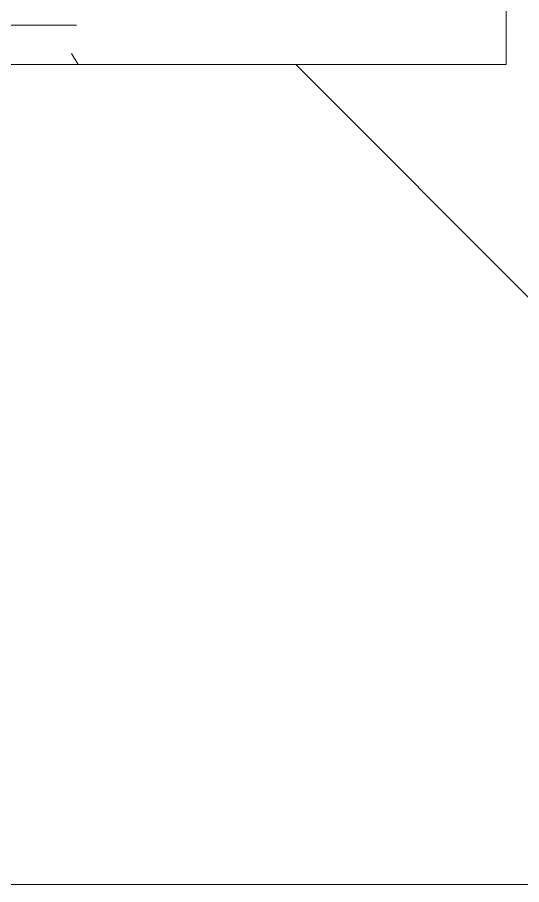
# Model space of a CAD drawing. Header units: millimetres. Extents: x -164500 to 426394, y -23753 to 102118.
# Drawn here: x 164322.8 to 164445.9, y 85439.4 to 85650.9 of the extents above; entities that cross this region are included whole.
import ezdxf

# ---------------------------------------------------------------- set-up
doc = ezdxf.new("R2010")
doc.units = ezdxf.units.MM
doc.layers.add('A-WALL', color=7, linetype='Continuous', lineweight=5)
doc.layers.add('I-WALL', color=7, linetype='Continuous', lineweight=5)
pattern_1 = [(135, (148772.12, 0), (-141.4214, -141.4214), [])]

# ---------------------------------------------------------------- blocks, each defined once
blk = doc.blocks.new('2floor')
at = {"layer": 'I-WALL'}
h = blk.add_hatch(dxfattribs=at)
h.set_pattern_fill('FP_23', color=256, style=0, pattern_type=2)
h.set_pattern_definition(pattern_1)
h.paths.add_polyline_path([(164442.25, 11100), (164627.12, 11101.5), (164627.12, 11108), (164642.12, 11108), (164642.12, 14980), (164442.12, 14980), (164442.12, 11100)])
h = blk.add_hatch(dxfattribs=at)
h.set_pattern_fill('FP_191', color=256, style=0, pattern_type=2)
h.set_pattern_definition([(0, (148772.123, 0), (243.84, 60.96), [20.117, -162.763, 20.117, -162.763, -975.36]), (0, (148772.123, 0), (243.84, 60.96), [-365.76, 20.117, -345.643, 20.117, -162.763, -426.72]), (0, (148772.123, 0), (243.84, 60.96), [-914.4, 20.117, -101.803, 20.117, -284.683]), (120, (148863.563, 30.48), (-174.7129, 180.69163), [20.117, -162.763, 20.117, -162.763, -975.36]), (120, (148863.563, 30.48), (-174.7129, 180.69163), [-365.76, 20.117, -345.643, 20.117, -162.763, -426.72]), (120, (148863.563, 30.48), (-174.7129, 180.69163), [-914.4, 20.117, -101.803, 20.117, -284.683]), (240, (148894.043, 152.4), (-69.1271, -241.65163), [20.117, -162.763, 20.117, -162.763, -975.36]), (240, (148894.043, 152.4), (-69.1271, -241.65163), [-365.76, 20.117, -345.643, 20.117, -162.763, -426.72]), (240, (148894.043, 152.4), (-69.1271, -241.65163), [-914.4, 20.117, -101.803, 20.117, -284.683])])
h.paths.add_polyline_path([(164442.12, 11100), (164442.12, 11120), (164277.12, 11120), (164277.12, 11108), (164307.12, 11108), (164307.12, 11100), (164422.99, 11100)])
h.paths.add_polyline_path([(162982.12, 11100), (163147.12, 11100), (163147.12, 11108), (163177.12, 11108), (163177.12, 11120), (162982.12, 11120)])
h = blk.add_hatch(dxfattribs=at)
h.set_pattern_fill('FP_23', color=256, style=0, pattern_type=2)
h.set_pattern_definition(pattern_1)
h.paths.add_polyline_path([(168482.12, 10900), (168482.12, 11100), (165757.12, 11100), (165757.12, 10900), (168398.03, 10900)])
h.paths.add_polyline_path([(163147.12, 10900), (163177.12, 10900), (163177.12, 11100), (162982.12, 11100), (162982.12, 10900)])
h.paths.add_polyline_path([(164277.12, 10900), (164657.12, 10900), (164657.12, 11100), (164277.12, 11100), (164277.12, 11084.26)])
at = {"layer": 'A-WALL'}
for p, q in [((164442.12, 11100), (164442.12, 14270)), ((164442.12, 11100), (164307.12, 11100)), ((164307.12, 11100), (164442.12, 11100)), ((164307.12, 10900), (164627.12, 10900))]:
    blk.add_line(p, q, dxfattribs=at)

msp = doc.modelspace()

# ---------------------------------------------------------------- block references
msp.add_blockref('2floor', (0, 74539.358))

doc.saveas('drawing.dxf')
